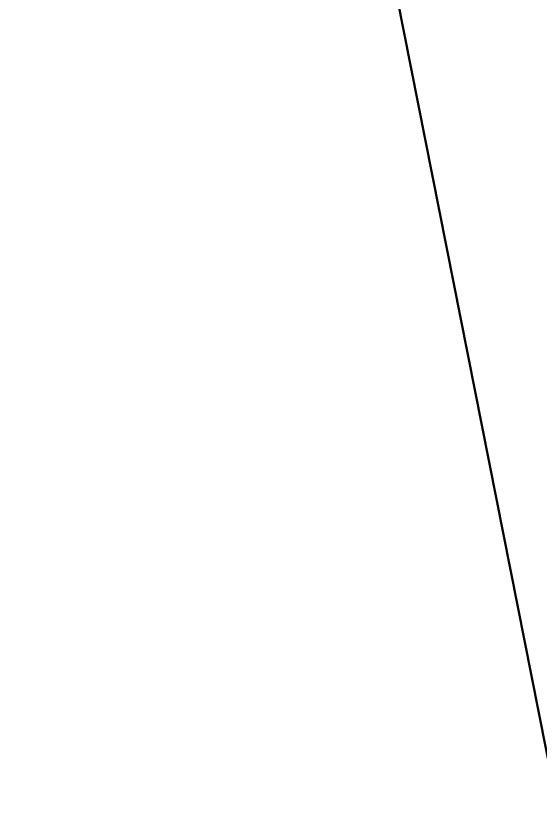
# Model space of a CAD drawing. Header units: metres. Extents: x 222509 to 223547, y 765290 to 766147.
# Drawn here: x 223040.9152 to 223041.01, y 765863.0256 to 765863.1709 of the extents above; entities that cross this region are included whole.
import ezdxf

# ---------------------------------------------------------------- set-up
doc = ezdxf.new("R2010")
doc.units = ezdxf.units.M
for name, color, linetype in [('pcell', 160, 'Continuous'), ('PNT', 8, 'Continuous'), ('PNTELEV', 5, 'Continuous')]:
    doc.layers.add(name, color=color, linetype=linetype)
doc.styles.add('PTXT', font='txt.shx')

# ---------------------------------------------------------------- blocks, each defined once
blk = doc.blocks.new('SRVPNO1')
at = {"layer": 'PNTELEV', "color": 8, "style": 'PTXT'}
blk.add_attdef('ELEV2', (1.5, -0.5), '', height=1, dxfattribs=at)
blk = doc.blocks.new('G$C9B10AD15')
at = {"layer": 'PNT', "color": 252}
ref = blk.add_blockref('SRVPNO1', (223040.043, 765862.966, 512.242), dxfattribs=dict(at, xscale=0.375, yscale=0.375, zscale=0.375))
ref.add_attrib('ELEV2', '512.24', (223040.6055, 765862.7785, 512.242), dxfattribs={"layer": 'PNTELEV', "color": 8, "height": 0.375, "style": 'PTXT'})
blk = doc.blocks.new('G$C915B2375')
at = {"layer": 'pcell'}
blk.add_lwpolyline([(223047.01418, 765844.22176), (223045.99555, 765846.50424), (223045.05048, 765848.81815), (223044.17994, 765851.16111), (223043.38482, 765853.53073), (223042.66594, 765855.92458), (223042.02403, 765858.34021), (223041.45976, 765860.77514), (223040.97369, 765863.22689), (223040.56633, 765865.69293), (223040.23809, 765868.17075), (223039.98931, 765870.6578), (223039.95877, 765871.03267), (223041.14856, 765880.12839)], dxfattribs=at)
blk.add_lwpolyline([(223041.38678, 765878.83756), (223041.14859, 765880.12867), (223039.95877, 765871.03267), (223039.98931, 765870.6578), (223040.23809, 765868.17075), (223040.56633, 765865.69293), (223040.97369, 765863.22689), (223041.45976, 765860.77514), (223042.02403, 765858.34021), (223042.66594, 765855.92458), (223043.38482, 765853.53073), (223044.17994, 765851.16111), (223045.05048, 765848.81815), (223045.99555, 765846.50424), (223047.01418, 765844.22176), (223047.91376, 765842.36785), (223045.16423, 765857.72729), (223043.99729, 765864.24607)], close=True, dxfattribs=at)
blk = doc.blocks.new('G$CFB36F9AD')
at = {"layer": 'PNT'}
ref = blk.add_blockref('SRVPNO1', (223040.043, 765862.966, 512.242), dxfattribs=dict(at, xscale=0.375, yscale=0.375, zscale=0.375))
ref.add_attrib('ELEV2', '512.24', (223040.6055, 765862.7785, 512.242), dxfattribs={"layer": 'PNTELEV', "color": 8, "height": 0.375, "style": 'PTXT'})

msp = doc.modelspace()

# ---------------------------------------------------------------- block references
for name in ['G$C915B2375', 'G$C9B10AD15', 'G$CFB36F9AD']:
    msp.add_blockref(name, (0, 0))

doc.saveas('drawing.dxf')
